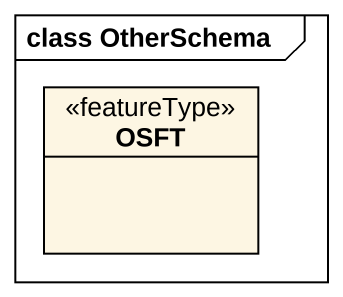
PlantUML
@startuml
mainframe class OtherSchema
hide circle
hide empty members
class OSFT <<featureType>>
@enduml
